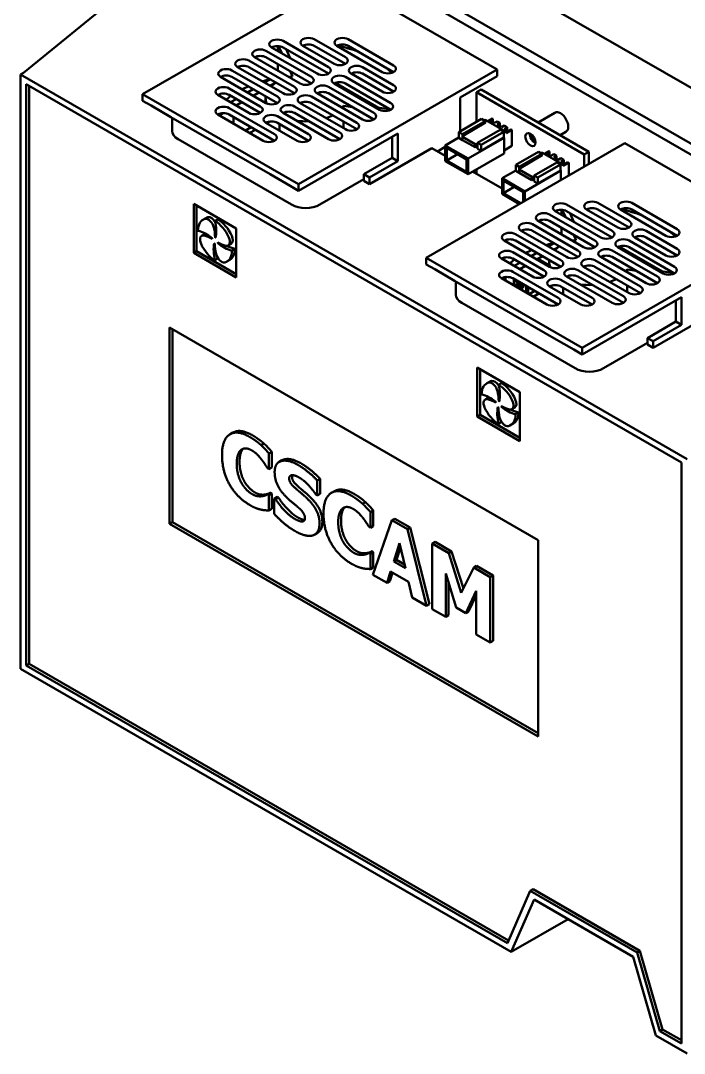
# Model space of a CAD drawing. Header units: millimetres. Extents: x 3233 to 5433, y 589 to 1940.
# Drawn here: x 4479.2 to 4644.7, y 1512.1 to 1769.7 of the extents above; entities that cross this region are included whole.
import ezdxf

# ---------------------------------------------------------------- set-up
doc = ezdxf.new("R2010")
doc.units = ezdxf.units.MM
doc.header["$LTSCALE"] = 1.8
doc.layers.add('외형선(ISO)', color=7, linetype='Continuous', lineweight=50)

msp = doc.modelspace()

# ---------------------------------------------------------------- linework, layer by layer
at = {"layer": '외형선(ISO)'}
for p, q in [((4723.841, 1708.209), (4520.614, 1825.543)), ((4507.883, 1818.917), (4711.53, 1701.341)), ((4512.983, 1813.228), (4706.429, 1701.542)), ((4520.965, 1790.135), (4479.952, 1756.659)), ((4559.148, 1779.929), (4509.651, 1751.351)), ((4598.039, 1757.475), (4559.148, 1779.929)), ((4544.653, 1764.619), (4555.966, 1758.087)), ((4552.431, 1765.028), (4560.209, 1760.537)), ((4560.916, 1765.028), (4572.23, 1758.496)), ((4540.41, 1762.17), (4551.724, 1755.638)), ((4553.138, 1756.454), (4541.824, 1762.986)), ((4543.376, 1763.322), (4543.376, 1762.09)), ((4543.507, 1763.314), (4544.331, 1761.539)), ((4544.653, 1762.986), (4555.966, 1756.454)), ((4546.453, 1760.314), (4545.417, 1762.545)), ((4557.381, 1758.904), (4549.602, 1763.395)), ((4552.431, 1763.395), (4560.209, 1758.904)), ((4569.401, 1756.863), (4558.088, 1763.395)), ((4560.916, 1763.395), (4572.23, 1756.863)), ((4536.167, 1759.72), (4547.481, 1753.188)), ((4548.895, 1754.005), (4537.582, 1760.537)), ((4540.41, 1760.537), (4551.724, 1754.005)), ((4479.952, 1756.659), (4479.245, 1756.25)), ((4531.925, 1757.271), (4543.238, 1750.739)), ((4544.653, 1751.555), (4533.339, 1758.087)), ((4536.167, 1758.087), (4547.481, 1751.555)), ((4543.376, 1758.824), (4543.376, 1757.191)), ((4546.402, 1757.078), (4547.004, 1755.78)), ((4548.542, 1728.898), (4598.039, 1757.475)), ((4564.452, 1758.087), (4572.23, 1753.597)), ((4598.039, 1757.475), (4598.039, 1755.842)), ((4479.245, 1756.25), (4645.415, 1660.312)), ((4479.245, 1608.056), (4479.245, 1756.25)), ((4540.41, 1749.106), (4529.096, 1755.638)), ((4531.925, 1755.638), (4543.238, 1749.106)), ((4540.056, 1754.209), (4541.471, 1755.026)), ((4542.885, 1754.209), (4541.471, 1753.393)), ((4568.694, 1747.473), (4557.381, 1754.005)), ((4568.567, 1747.955), (4557.779, 1754.183)), ((4560.209, 1755.638), (4571.523, 1749.106)), ((4560.209, 1754.005), (4571.523, 1747.473)), ((4569.401, 1751.964), (4561.623, 1756.454)), ((4564.452, 1756.454), (4572.23, 1751.964)), ((4598.039, 1755.842), (4588.847, 1750.535)), ((4480.659, 1753.801), (4480.659, 1608.873)), ((4644.001, 1659.495), (4480.659, 1753.801)), ((4481.367, 1753.393), (4481.367, 1609.281)), ((4531.218, 1752.78), (4538.996, 1748.289)), ((4535.814, 1751.76), (4537.228, 1752.576)), ((4538.642, 1751.76), (4537.228, 1750.943)), ((4564.452, 1745.023), (4553.138, 1751.555)), ((4555.966, 1753.188), (4567.28, 1746.656)), ((4555.966, 1751.555), (4567.28, 1745.023)), ((4592.899, 1751.845), (4594.03, 1752.499)), ((4594.03, 1752.499), (4592.899, 1751.845)), ((4619.769, 1736.332), (4592.899, 1751.845)), ((4592.899, 1751.845), (4592.899, 1744.415)), ((4592.899, 1751.845), (4592.899, 1744.415)), ((4619.769, 1736.332), (4592.899, 1751.845)), ((4594.03, 1752.499), (4620.9, 1736.985)), ((4594.03, 1752.499), (4620.9, 1736.985)), ((4509.651, 1751.351), (4548.542, 1728.898)), ((4509.651, 1751.351), (4509.651, 1749.718)), ((4511.772, 1748.494), (4509.651, 1749.718)), ((4536.167, 1746.656), (4528.389, 1751.147)), ((4531.218, 1751.147), (4538.996, 1746.656)), ((4531.571, 1749.31), (4532.985, 1750.127)), ((4534.4, 1749.31), (4532.985, 1748.494)), ((4540.31, 1750.331), (4540.31, 1749.164)), ((4560.209, 1742.574), (4548.895, 1749.106)), ((4551.724, 1750.739), (4563.037, 1744.207)), ((4551.724, 1749.106), (4563.037, 1742.574)), ((4588.847, 1742.076), (4588.847, 1750.535)), ((4516.722, 1745.636), (4511.772, 1748.494)), ((4539.703, 1739.716), (4528.389, 1746.248)), ((4529.678, 1746.584), (4528.743, 1746.044)), ((4531.218, 1747.881), (4542.531, 1741.349)), ((4531.218, 1746.248), (4542.531, 1739.716)), ((4555.966, 1740.125), (4544.653, 1746.656)), ((4547.481, 1748.289), (4558.795, 1741.758)), ((4547.481, 1746.656), (4558.795, 1740.125)), ((4559.747, 1748.422), (4561.995, 1748.075)), ((4559.747, 1748.422), (4559.747, 1747.739)), ((4571.465, 1747.506), (4567.601, 1748.104)), ((4612.454, 1746.715), (4608.25, 1744.288)), ((4541.471, 1731.347), (4516.722, 1745.636)), ((4517.025, 1742.166), (4517.025, 1745.461)), ((4532.278, 1745.636), (4532.278, 1744.003)), ((4548.188, 1739.716), (4540.41, 1744.207)), ((4540.587, 1744.105), (4541.271, 1744.5)), ((4543.238, 1745.84), (4551.017, 1741.349)), ((4543.238, 1744.207), (4551.017, 1739.716)), ((4543.789, 1743.889), (4543.789, 1742.256)), ((4559.747, 1744.473), (4559.747, 1742.84)), ((4588.514, 1741.884), (4594.171, 1745.15)), ((4589.398, 1741.374), (4595.055, 1744.64)), ((4595.161, 1744.252), (4589.787, 1741.149)), ((4594.171, 1745.15), (4595.055, 1744.64)), ((4595.055, 1744.64), (4595.055, 1744.191)), ((4595.055, 1744.313), (4595.161, 1744.252)), ((4595.187, 1744.868), (4600.137, 1742.01)), ((4596.788, 1745.273), (4595.637, 1744.608)), ((4596.964, 1745.17), (4596.257, 1744.762)), ((4597.318, 1744.15), (4596.257, 1744.762)), ((4596.788, 1745.273), (4596.964, 1745.17)), ((4596.964, 1744.354), (4596.964, 1745.17)), ((4598.025, 1744.558), (4597.318, 1744.15)), ((4598.025, 1744.558), (4598.732, 1744.15)), ((4598.732, 1744.15), (4598.025, 1743.742)), ((4599.086, 1743.129), (4598.025, 1743.742)), ((4598.732, 1743.333), (4598.732, 1744.15)), ((4536.698, 1743.084), (4535.283, 1742.268)), ((4536.344, 1741.655), (4537.758, 1742.472)), ((4548.542, 1727.265), (4573.29, 1741.553)), ((4573.29, 1734.613), (4573.29, 1741.553)), ((4588.514, 1741.884), (4589.398, 1741.374)), ((4588.514, 1740.414), (4588.514, 1741.884)), ((4589.398, 1739.904), (4589.398, 1741.374)), ((4589.787, 1741.149), (4589.427, 1740.704)), ((4593.146, 1739.21), (4598.803, 1742.476)), ((4594.03, 1738.7), (4599.687, 1741.966)), ((4598.803, 1742.476), (4599.687, 1741.966)), ((4599.793, 1743.537), (4599.086, 1743.129)), ((4599.687, 1741.966), (4599.687, 1740.496)), ((4599.793, 1743.537), (4600.5, 1743.129)), ((4600.5, 1743.129), (4599.793, 1742.721)), ((4600.854, 1742.109), (4599.793, 1742.721)), ((4601.737, 1742.415), (4600.323, 1741.598)), ((4600.5, 1742.313), (4600.5, 1743.129)), ((4601.561, 1742.517), (4600.854, 1742.109)), ((4601.561, 1742.517), (4601.737, 1742.415)), ((4601.737, 1738.414), (4601.737, 1742.415)), ((4615.204, 1741.952), (4613.75, 1741.113)), ((4546.774, 1723.795), (4518.49, 1740.125)), ((4571.876, 1735.43), (4571.876, 1740.737)), ((4629.859, 1739.104), (4580.362, 1710.527)), ((4585.12, 1738.536), (4588.514, 1740.496)), ((4590.777, 1735.27), (4585.12, 1738.536)), ((4585.12, 1734.617), (4585.12, 1738.536)), ((4588.514, 1740.414), (4589.398, 1739.904)), ((4589.427, 1739.921), (4589.398, 1739.904)), ((4589.427, 1739.887), (4589.427, 1740.704)), ((4589.427, 1740.704), (4592.551, 1738.9)), ((4589.427, 1739.887), (4592.551, 1738.084)), ((4590.777, 1735.27), (4599.757, 1740.455)), ((4592.551, 1738.9), (4593.146, 1739.06)), ((4592.551, 1738.9), (4592.551, 1738.084)), ((4593.146, 1739.21), (4593.146, 1737.74)), ((4593.146, 1739.21), (4594.03, 1738.7)), ((4594.03, 1737.23), (4599.687, 1740.496)), ((4594.03, 1738.7), (4594.03, 1737.23)), ((4599.687, 1740.496), (4599.757, 1740.455)), ((4599.757, 1740.455), (4599.757, 1736.536)), ((4668.75, 1716.65), (4629.859, 1739.104)), ((4566.219, 1728.898), (4581.776, 1737.879)), ((4585.12, 1735.948), (4581.776, 1737.879)), ((4583.19, 1737.063), (4585.12, 1738.177)), ((4585.474, 1734.821), (4585.474, 1737.924)), ((4590.424, 1735.066), (4585.474, 1737.924)), ((4588.161, 1736.373), (4585.474, 1734.821)), ((4590.777, 1731.351), (4599.757, 1736.536)), ((4592.551, 1738.084), (4593.146, 1738.244)), ((4593.146, 1737.74), (4594.03, 1737.23)), ((4599.757, 1737.271), (4601.737, 1738.414)), ((4602.657, 1733.719), (4608.313, 1736.985)), ((4603.541, 1733.209), (4609.197, 1736.475)), ((4609.303, 1736.087), (4603.929, 1732.984)), ((4608.313, 1736.985), (4609.197, 1736.475)), ((4609.197, 1736.475), (4609.197, 1736.026)), ((4609.197, 1736.148), (4609.303, 1736.087)), ((4609.329, 1736.703), (4614.279, 1733.845)), ((4610.93, 1737.108), (4609.779, 1736.443)), ((4611.107, 1737.006), (4610.399, 1736.597)), ((4611.46, 1735.985), (4610.399, 1736.597)), ((4610.93, 1737.108), (4611.107, 1737.006)), ((4611.107, 1736.189), (4611.107, 1737.006)), ((4612.167, 1736.393), (4611.46, 1735.985)), ((4612.167, 1736.393), (4612.874, 1735.985)), ((4612.874, 1735.985), (4612.167, 1735.577)), ((4612.874, 1735.168), (4612.874, 1735.985)), ((4619.769, 1736.332), (4620.9, 1736.985)), ((4620.9, 1736.985), (4619.769, 1736.332)), ((4619.769, 1733.278), (4619.769, 1736.332)), ((4619.769, 1733.278), (4619.769, 1736.332)), ((4620.9, 1736.985), (4620.9, 1733.931)), ((4620.9, 1736.985), (4620.9, 1733.931)), ((4564.805, 1731.347), (4571.876, 1735.43)), ((4573.29, 1734.613), (4566.219, 1730.531)), ((4573.29, 1734.613), (4571.876, 1735.43)), ((4590.777, 1731.351), (4585.12, 1734.617)), ((4590.424, 1731.964), (4585.474, 1734.821)), ((4590.424, 1731.964), (4590.424, 1735.066)), ((4590.777, 1735.27), (4590.777, 1731.351)), ((4602.657, 1733.719), (4603.541, 1733.209)), ((4602.657, 1732.249), (4602.657, 1733.719)), ((4607.288, 1731.045), (4612.945, 1734.311)), ((4608.172, 1730.535), (4613.829, 1733.801)), ((4613.228, 1734.964), (4612.167, 1735.577)), ((4612.945, 1734.311), (4613.829, 1733.801)), ((4613.935, 1735.373), (4613.228, 1734.964)), ((4613.829, 1733.801), (4613.829, 1732.331)), ((4613.935, 1735.373), (4614.642, 1734.964)), ((4614.642, 1734.964), (4613.935, 1734.556)), ((4614.996, 1733.944), (4613.935, 1734.556)), ((4615.88, 1734.25), (4614.465, 1733.433)), ((4614.642, 1734.148), (4614.642, 1734.964)), ((4615.703, 1734.352), (4614.996, 1733.944)), ((4615.703, 1734.352), (4615.88, 1734.25)), ((4615.88, 1731.033), (4615.88, 1734.25)), ((4546.42, 1728.489), (4541.471, 1731.347)), ((4564.805, 1729.714), (4564.805, 1731.347)), ((4564.805, 1731.347), (4566.219, 1730.531)), ((4599.263, 1727.783), (4591.93, 1732.017)), ((4592.899, 1732.576), (4592.899, 1731.457)), ((4592.899, 1732.576), (4592.899, 1731.457)), ((4599.263, 1730.371), (4602.657, 1732.331)), ((4602.657, 1732.249), (4603.541, 1731.739)), ((4603.541, 1731.739), (4603.541, 1733.209)), ((4603.57, 1731.756), (4603.541, 1731.739)), ((4603.929, 1732.984), (4603.57, 1732.539)), ((4603.57, 1731.722), (4603.57, 1732.539)), ((4603.57, 1732.539), (4606.693, 1730.735)), ((4603.57, 1731.722), (4606.693, 1729.919)), ((4604.919, 1727.105), (4613.9, 1732.29)), ((4606.693, 1730.735), (4607.288, 1730.895)), ((4607.288, 1731.045), (4607.288, 1729.575)), ((4607.288, 1731.045), (4608.172, 1730.535)), ((4608.172, 1729.065), (4613.829, 1732.331)), ((4613.829, 1732.331), (4613.9, 1732.29)), ((4613.9, 1732.29), (4613.9, 1729.89)), ((4548.542, 1727.265), (4546.42, 1728.489)), ((4548.542, 1727.265), (4548.542, 1728.898)), ((4564.805, 1730.122), (4553.845, 1723.795)), ((4564.805, 1729.714), (4566.219, 1728.898)), ((4566.219, 1730.531), (4566.219, 1728.898)), ((4604.919, 1727.105), (4599.263, 1730.371)), ((4599.263, 1726.452), (4599.263, 1730.371)), ((4599.616, 1726.656), (4599.616, 1729.759)), ((4604.566, 1726.901), (4599.616, 1729.759)), ((4602.303, 1728.208), (4599.616, 1726.656)), ((4606.693, 1730.735), (4606.693, 1729.919)), ((4606.693, 1729.919), (4607.288, 1730.079)), ((4607.288, 1729.575), (4608.172, 1729.065)), ((4608.172, 1730.535), (4608.172, 1729.065)), ((4603.604, 1723.946), (4599.263, 1726.452)), ((4603.958, 1724.15), (4599.616, 1726.656)), ((4604.566, 1724.501), (4604.566, 1726.901)), ((4604.919, 1727.105), (4604.919, 1724.705)), ((4522.379, 1711.751), (4522.379, 1723.999)), ((4522.379, 1723.999), (4532.985, 1717.875)), ((4523.086, 1723.59), (4523.086, 1712.16)), ((4615.363, 1723.795), (4626.677, 1717.263)), ((4623.142, 1724.203), (4630.92, 1719.712)), ((4631.627, 1724.203), (4642.94, 1717.671)), ((4611.121, 1721.345), (4622.434, 1714.813)), ((4623.849, 1715.63), (4612.535, 1722.162)), ((4614.087, 1722.497), (4614.087, 1721.265)), ((4614.218, 1722.489), (4615.042, 1720.714)), ((4615.363, 1722.162), (4626.677, 1715.63)), ((4617.163, 1719.489), (4616.128, 1721.72)), ((4628.091, 1718.079), (4620.313, 1722.57)), ((4623.142, 1722.57), (4630.92, 1718.079)), ((4640.112, 1716.038), (4628.798, 1722.57)), ((4631.627, 1722.57), (4642.94, 1716.038)), ((4525.389, 1720.418), (4524.682, 1720.009)), ((4528.389, 1720.12), (4527.682, 1719.712)), ((4606.878, 1718.896), (4618.192, 1712.364)), ((4619.606, 1713.18), (4608.292, 1719.712)), ((4611.121, 1719.712), (4622.434, 1713.18)), ((4614.087, 1717.999), (4614.087, 1716.366)), ((4524.368, 1716.004), (4525.075, 1716.413)), ((4527.714, 1715.61), (4527.9, 1715.718)), ((4532.985, 1717.875), (4532.985, 1705.628)), ((4602.635, 1716.446), (4613.949, 1709.914)), ((4615.363, 1710.731), (4604.05, 1717.263)), ((4606.878, 1717.263), (4618.192, 1710.731)), ((4617.113, 1716.253), (4617.715, 1714.955)), ((4619.252, 1688.073), (4668.75, 1716.65)), ((4640.112, 1711.139), (4632.334, 1715.63)), ((4635.162, 1717.263), (4642.94, 1712.772)), ((4635.162, 1715.63), (4642.94, 1711.139)), ((4528.514, 1714.298), (4528.366, 1714.212)), ((4530.997, 1713.622), (4531.704, 1714.03)), ((4532.632, 1712.772), (4531.925, 1712.364)), ((4611.121, 1708.281), (4599.807, 1714.813)), ((4602.635, 1714.813), (4613.949, 1708.281)), ((4610.767, 1713.384), (4612.181, 1714.201)), ((4613.596, 1713.384), (4612.181, 1712.568)), ((4639.405, 1706.648), (4628.091, 1713.18)), ((4639.278, 1707.13), (4628.49, 1713.358)), ((4630.92, 1714.813), (4642.233, 1708.281)), ((4630.92, 1713.18), (4642.233, 1706.648)), ((4523.086, 1712.16), (4522.379, 1711.751)), ((4532.985, 1705.628), (4522.379, 1711.751)), ((4532.985, 1706.444), (4523.086, 1712.16)), ((4528.389, 1710.322), (4527.682, 1709.914)), ((4580.362, 1710.527), (4580.362, 1708.894)), ((4580.362, 1710.527), (4619.252, 1688.073)), ((4606.878, 1705.832), (4599.1, 1710.322)), ((4601.928, 1711.955), (4609.706, 1707.465)), ((4601.928, 1710.322), (4609.706, 1705.832)), ((4606.524, 1710.935), (4607.939, 1711.751)), ((4609.353, 1710.935), (4607.939, 1710.118)), ((4608.271, 1710.31), (4611.02, 1708.723)), ((4608.271, 1710.31), (4611.02, 1708.723)), ((4635.162, 1704.199), (4623.849, 1710.731)), ((4626.677, 1712.364), (4637.991, 1705.832)), ((4626.677, 1710.731), (4637.991, 1704.199)), ((4531.389, 1710.025), (4530.682, 1709.617)), ((4582.483, 1707.669), (4580.362, 1708.894)), ((4587.433, 1704.811), (4582.483, 1707.669)), ((4602.282, 1708.485), (4603.696, 1709.302)), ((4605.11, 1708.485), (4603.696, 1707.669)), ((4611.02, 1709.506), (4611.02, 1708.339)), ((4630.92, 1701.749), (4619.606, 1708.281)), ((4622.434, 1709.914), (4633.748, 1703.382)), ((4622.434, 1708.281), (4633.748, 1701.749)), ((4610.414, 1698.891), (4599.1, 1705.423)), ((4600.389, 1705.759), (4599.453, 1705.219)), ((4599.572, 1705.151), (4599.572, 1705.288)), ((4599.643, 1705.329), (4599.643, 1705.11)), ((4600.089, 1705.586), (4600.089, 1704.852)), ((4601.928, 1707.056), (4613.242, 1700.524)), ((4601.928, 1705.423), (4613.242, 1698.891)), ((4602.232, 1703.615), (4602.232, 1705.248)), ((4602.303, 1705.207), (4602.303, 1703.574)), ((4626.677, 1699.3), (4615.363, 1705.832)), ((4618.192, 1707.465), (4629.505, 1700.933)), ((4618.192, 1705.832), (4629.505, 1699.3)), ((4630.458, 1707.598), (4632.706, 1707.25)), ((4630.458, 1707.598), (4630.458, 1706.915)), ((4668.75, 1706.444), (4636.93, 1688.073)), ((4642.176, 1706.681), (4638.312, 1707.279)), ((4612.181, 1690.522), (4587.433, 1704.811)), ((4587.736, 1701.341), (4587.736, 1704.636)), ((4602.749, 1704.949), (4602.749, 1704.533)), ((4602.749, 1704.533), (4604.536, 1703.501)), ((4602.749, 1704.002), (4602.82, 1704.043)), ((4602.749, 1704.002), (4602.749, 1703.316)), ((4604.536, 1702.97), (4602.749, 1704.002)), ((4602.82, 1704.043), (4604.536, 1703.052)), ((4604.536, 1703.501), (4604.536, 1702.97)), ((4605.233, 1701.883), (4605.233, 1703.516)), ((4605.303, 1703.475), (4605.303, 1701.842)), ((4605.75, 1703.217), (4605.75, 1701.584)), ((4618.899, 1698.891), (4611.121, 1703.382)), ((4611.297, 1703.28), (4611.982, 1703.675)), ((4613.949, 1705.015), (4621.727, 1700.524)), ((4613.949, 1703.382), (4621.727, 1698.891)), ((4614.499, 1703.064), (4614.499, 1701.431)), ((4630.458, 1703.649), (4630.458, 1702.016)), ((4607.408, 1702.259), (4605.994, 1701.443)), ((4607.055, 1700.831), (4608.469, 1701.647)), ((4619.252, 1686.44), (4644.001, 1700.729)), ((4642.587, 1694.605), (4642.587, 1699.912)), ((4644.001, 1700.729), (4644.001, 1693.788)), ((4617.485, 1682.97), (4589.2, 1699.3)), ((4516.368, 1644.186), (4516.368, 1693.176)), ((4516.368, 1693.176), (4608.292, 1640.104)), ((4517.075, 1692.768), (4517.075, 1644.594)), ((4635.516, 1690.522), (4642.587, 1694.605)), ((4644.001, 1693.788), (4636.93, 1689.706)), ((4644.001, 1693.788), (4642.587, 1694.605)), ((4617.131, 1687.665), (4612.181, 1690.522)), ((4635.516, 1688.889), (4635.516, 1690.522)), ((4635.516, 1690.522), (4636.93, 1689.706)), ((4636.93, 1689.706), (4636.93, 1688.073)), ((4619.252, 1686.44), (4617.131, 1687.665)), ((4619.252, 1686.44), (4619.252, 1688.073)), ((4635.516, 1689.298), (4624.556, 1682.97)), ((4635.516, 1688.889), (4636.93, 1688.073)), ((4593.089, 1670.926), (4593.089, 1683.174)), ((4593.089, 1683.174), (4603.696, 1677.05)), ((4593.797, 1682.766), (4593.797, 1671.335)), ((4596.1, 1679.593), (4595.393, 1679.184)), ((4599.1, 1679.296), (4598.393, 1678.887)), ((4603.696, 1677.05), (4603.696, 1664.803)), ((4595.078, 1675.179), (4595.785, 1675.588)), ((4598.425, 1674.785), (4598.611, 1674.893)), ((4599.225, 1673.473), (4599.077, 1673.388)), ((4601.707, 1672.797), (4602.414, 1673.205)), ((4603.343, 1671.947), (4602.635, 1671.539)), ((4593.797, 1671.335), (4593.089, 1670.926)), ((4603.696, 1664.803), (4593.089, 1670.926)), ((4603.696, 1665.619), (4593.797, 1671.335)), ((4599.1, 1669.498), (4598.393, 1669.089)), ((4602.1, 1669.2), (4601.393, 1668.792)), ((4532.17, 1666.941), (4531.463, 1666.532)), ((4539.893, 1664.208), (4539.186, 1663.8)), ((4541.864, 1662.117), (4541.157, 1661.709)), ((4541.157, 1661.709), (4541.157, 1657.819)), ((4541.864, 1662.117), (4541.864, 1658.227)), ((4544.392, 1660.019), (4543.685, 1659.611)), ((4644.001, 1514.567), (4644.001, 1659.495)), ((4541.157, 1657.819), (4540.802, 1658.024)), ((4541.864, 1658.227), (4541.157, 1657.819)), ((4553.898, 1655.408), (4553.191, 1655)), ((4553.191, 1655), (4553.191, 1651.268)), ((4553.898, 1655.408), (4553.898, 1651.676)), ((4540.077, 1651.478), (4539.37, 1651.07)), ((4541.544, 1651.941), (4540.836, 1651.533)), ((4540.836, 1651.533), (4541.157, 1651.347)), ((4541.864, 1651.756), (4541.157, 1651.347)), ((4541.157, 1651.347), (4541.157, 1647.51)), ((4541.544, 1651.941), (4541.864, 1651.756)), ((4541.864, 1651.756), (4541.864, 1647.918)), ((4553.191, 1651.268), (4552.881, 1651.447)), ((4553.898, 1651.676), (4553.191, 1651.268)), ((4557.475, 1652.331), (4556.768, 1651.923)), ((4543.194, 1650.922), (4542.487, 1650.514)), ((4542.487, 1646.623), (4542.487, 1650.514)), ((4542.487, 1650.514), (4542.808, 1650.329)), ((4543.515, 1650.737), (4542.808, 1650.329)), ((4543.194, 1650.922), (4543.515, 1650.737)), ((4565.198, 1649.599), (4564.491, 1649.19)), ((4541.864, 1647.918), (4541.157, 1647.51)), ((4567.169, 1647.508), (4566.462, 1647.1)), ((4566.462, 1647.1), (4566.462, 1643.209)), ((4567.169, 1647.508), (4567.169, 1643.617)), ((4516.368, 1644.186), (4517.075, 1644.594)), ((4608.292, 1591.114), (4516.368, 1644.186)), ((4517.075, 1644.594), (4608.292, 1591.93)), ((4549.944, 1645.172), (4549.237, 1644.764)), ((4566.462, 1643.209), (4566.107, 1643.414)), ((4567.169, 1643.617), (4566.462, 1643.209)), ((4567.035, 1631.484), (4571.814, 1645.055)), ((4572.521, 1645.463), (4571.814, 1645.055)), ((4571.814, 1645.055), (4575.688, 1642.819)), ((4572.521, 1645.463), (4576.395, 1643.227)), ((4576.395, 1643.227), (4575.688, 1642.819)), ((4576.395, 1643.227), (4581.174, 1624.138)), ((4553.263, 1641.909), (4552.556, 1641.501)), ((4575.688, 1642.819), (4580.467, 1623.73)), ((4572.249, 1634.773), (4573.705, 1639.332)), ((4573.947, 1638.285), (4572.957, 1635.181)), ((4573.705, 1639.332), (4575.149, 1633.099)), ((4582.583, 1639.654), (4581.876, 1639.246)), ((4581.876, 1622.916), (4581.876, 1639.246)), ((4581.876, 1639.246), (4585.968, 1636.883)), ((4582.583, 1639.654), (4586.675, 1637.292)), ((4608.292, 1640.104), (4608.292, 1591.114)), ((4565.381, 1636.868), (4564.674, 1636.46)), ((4566.848, 1637.331), (4566.141, 1636.923)), ((4566.141, 1636.923), (4566.462, 1636.738)), ((4567.169, 1637.146), (4566.462, 1636.738)), ((4566.462, 1636.738), (4566.462, 1632.9)), ((4566.848, 1637.331), (4567.169, 1637.146)), ((4567.169, 1637.146), (4567.169, 1633.308)), ((4586.675, 1637.292), (4585.968, 1636.883)), ((4585.968, 1636.883), (4589.108, 1627.011)), ((4586.675, 1637.292), (4589.618, 1628.037)), ((4567.169, 1633.308), (4566.462, 1632.9)), ((4572.957, 1635.181), (4572.249, 1634.773)), ((4575.149, 1633.099), (4572.249, 1634.773)), ((4572.957, 1635.181), (4574.931, 1634.041)), ((4589.108, 1627.011), (4592.225, 1633.271)), ((4592.932, 1633.679), (4592.225, 1633.271)), ((4592.225, 1633.271), (4596.316, 1630.909)), ((4592.932, 1633.679), (4597.023, 1631.317)), ((4570.588, 1629.433), (4567.035, 1631.484)), ((4571.482, 1632.252), (4570.588, 1629.433)), ((4571.97, 1631.97), (4571.295, 1629.841)), ((4575.928, 1629.685), (4571.482, 1632.252)), ((4587.79, 1623.339), (4585.223, 1631.808)), ((4585.223, 1631.808), (4585.223, 1620.984)), ((4597.023, 1631.317), (4596.316, 1630.909)), ((4596.316, 1630.909), (4596.316, 1614.579)), ((4597.023, 1631.317), (4597.023, 1614.987)), ((4571.295, 1629.841), (4570.588, 1629.433)), ((4576.811, 1625.84), (4575.928, 1629.685)), ((4585.93, 1629.476), (4585.93, 1621.392)), ((4580.467, 1623.73), (4576.811, 1625.84)), ((4592.786, 1627.441), (4590.219, 1621.936)), ((4592.786, 1626.333), (4590.926, 1622.345)), ((4592.786, 1616.617), (4592.786, 1627.441)), ((4581.174, 1624.138), (4580.467, 1623.73)), ((4585.223, 1620.984), (4581.876, 1622.916)), ((4590.219, 1621.936), (4587.79, 1623.339)), ((4585.93, 1621.392), (4585.223, 1620.984)), ((4590.926, 1622.345), (4590.219, 1621.936)), ((4596.316, 1614.579), (4592.786, 1616.617)), ((4597.023, 1614.987), (4596.316, 1614.579)), ((4601.575, 1537.429), (4479.245, 1608.056)), ((4481.367, 1609.281), (4480.659, 1608.873)), ((4480.659, 1608.873), (4600.617, 1539.615)), ((4481.367, 1609.281), (4600.9, 1540.268)), ((4606.981, 1553.087), (4606.274, 1552.679)), ((4606.981, 1553.087), (4633.645, 1537.693)), ((4600.617, 1539.615), (4606.274, 1552.679)), ((4607.232, 1550.493), (4601.575, 1537.429)), ((4606.274, 1552.679), (4632.938, 1537.285)), ((4631.98, 1536.204), (4607.232, 1550.493)), ((4615.717, 1545.594), (4601.575, 1537.429)), ((4633.645, 1537.693), (4632.938, 1537.285)), ((4633.645, 1537.693), (4639.302, 1518.097)), ((4637.637, 1516.609), (4631.98, 1536.204)), ((4632.938, 1537.285), (4638.595, 1517.689)), ((4639.302, 1518.097), (4638.595, 1517.689)), ((4638.595, 1517.689), (4644.001, 1514.567)), ((4639.302, 1518.097), (4644.001, 1515.384)), ((4645.415, 1512.118), (4637.637, 1516.609))]:
    msp.add_line(p, q, dxfattribs=at)
for centre, major_axis, start_param, end_param in [((4543.238, 1763.803), (-2, 0), 3.9269908, 7.0685835), ((4551.017, 1764.211), (-2, 0), 3.9269908, 7.0685835), ((4559.502, 1764.211), (-2, 0), 3.9269908, 7.0685835), ((4538.996, 1761.353), (-2, 0), 3.9269908, 7.0685835), ((4543.238, 1762.17), (2, 0), 0.7853982, 2.3561945), ((4551.017, 1762.578), (2, 0), 0.7853982, 2.3561945), ((4559.502, 1762.578), (2, 0), 0.7853982, 2.3561945), ((4550.31, 1750.331), (24, 0), 0.9898784, 1.2381367), ((4534.753, 1758.904), (-2, 0), 3.9269908, 7.0685835), ((4538.996, 1759.72), (2, 0), 0.7853982, 2.3561945), ((4558.795, 1759.72), (2, 0), 3.9269908, 7.0685835), ((4530.511, 1756.454), (-2, 0), 3.9269908, 7.0685835), ((4534.753, 1757.271), (2, 0), 0.7853982, 2.3561945), ((4554.552, 1757.271), (2, 0), 3.9269908, 7.0685835), ((4563.037, 1757.271), (-2, 0), 3.9269908, 7.0685835), ((4563.037, 1755.638), (2, 0), 0.7853982, 2.3561945), ((4570.816, 1757.679), (2, 0), 3.9269908, 7.0685835), ((4550.31, 1750.331), (24, 0), 0.4725597, 0.580918), ((4530.511, 1754.821), (2, 0), 0.7853982, 2.3561945), ((4550.31, 1742.166), (-24, 0), 5.090812, 5.1799634), ((4550.31, 1750.331), (-10, 0), 5.547808, 5.7504674), ((4550.31, 1750.331), (-10, 0), 5.0492589, 5.140216), ((4550.31, 1754.821), (2, 0), 3.9269908, 7.0685835), ((4558.795, 1754.821), (-2, 0), 3.9269908, 7.0685835), ((4558.795, 1753.188), (2, 0), 0.7853982, 2.3561945), ((4550.31, 1750.331), (-10, 0), 3.6094304, 3.8710085), ((4529.803, 1751.964), (-2, 0), 3.9269908, 7.0685835), ((4529.803, 1750.331), (2, 0), 0.7853982, 2.3561945), ((4550.31, 1742.166), (-24, 0), 5.3514319, 5.4352464), ((4546.067, 1752.372), (2, 0), 3.9269908, 7.0685835), ((4554.552, 1752.372), (-2, 0), 3.9269908, 7.0685835), ((4554.552, 1750.739), (2, 0), 0.7853982, 2.3561945), ((4570.816, 1752.78), (2, 0), 3.9269908, 7.0685835), ((4550.31, 1742.166), (-24, 0), 5.6021431, 5.6864035), ((4550.31, 1750.331), (-10, 0), 6.2053716, 6.511602), ((4541.824, 1749.922), (2, 0), 3.9269908, 7.0685835), ((4550.31, 1749.922), (-2, 0), 3.9269908, 7.0685835), ((4550.31, 1748.289), (2, 0), 0.7853982, 2.3561945), ((4570.108, 1748.289), (2, 0), 3.9269908, 7.0685835), ((4529.803, 1747.065), (-2, 0), 3.9269908, 7.0685835), ((4529.803, 1745.432), (-2, 0), 3.9269908, 5.4977871), ((4537.582, 1747.473), (2, 0), 3.9269908, 7.0685835), ((4541.824, 1745.023), (-2, 0), 3.9269908, 7.0685835), ((4546.067, 1747.473), (-2, 0), 3.9269908, 7.0685835), ((4546.067, 1745.84), (2, 0), 0.7853982, 2.3561945), ((4550.31, 1750.331), (10, 0), 5.8553582, 5.9463154), ((4565.866, 1745.84), (2, 0), 3.9269908, 7.0685835), ((4613.829, 1744.334), (-1.375, 2.382), 3.1415927, 6.2831853), ((4541.824, 1743.391), (2, 0), 0.7853982, 2.3561945), ((4550.31, 1750.331), (10, 0), 4.4818018, 4.7902027), ((4550.31, 1750.331), (10, 0), 5.2451069, 5.4477663), ((4561.623, 1743.391), (2, 0), 3.9269908, 7.0685835), ((4594.737, 1744.089), (0.45, 0.779), 0, 0.7853982), ((4522.025, 1742.166), (-5, 0), 0, 0.7853982), ((4541.117, 1740.533), (2, 0), 3.9269908, 7.0685835), ((4549.602, 1740.533), (2, 0), 3.9269908, 7.0685835), ((4557.381, 1740.941), (2, 0), 3.9269908, 7.0685835), ((4599.687, 1741.231), (0.45, 0.779), 5.4977871, 7.0685835), ((4607.465, 1740.659), (0.9, -1.559), 3.8212665, 5.6035115), ((4607.465, 1740.659), (0.9, -1.559), 3.8212665, 5.6035115), ((4607.465, 1740.659), (-0.615, 1.065), 0.6555119, 2.4860808), ((4608.879, 1735.924), (0.45, 0.779), 0, 0.7853982), ((4613.829, 1733.066), (0.45, 0.779), 5.4977871, 7.0685835), ((4550.31, 1725.836), (5, 0), 3.9269908, 5.4977871), ((4613.949, 1722.978), (-2, 0), 3.9269908, 7.0685835), ((4621.727, 1723.386), (-2, 0), 3.9269908, 7.0685835), ((4630.213, 1723.386), (-2, 0), 3.9269908, 7.0685835), ((4528.389, 1715.221), (-3, 5.196), 6.1101184, 6.2831853), ((4526.763, 1718.833), (-1, 1.732), 4.7339824, 6.1101184), ((4609.706, 1720.529), (-2, 0), 3.9269908, 7.0685835), ((4613.949, 1721.345), (2, 0), 0.7853982, 2.3561945), ((4621.727, 1721.753), (2, 0), 0.7853982, 2.3561945), ((4630.213, 1721.753), (2, 0), 0.7853982, 2.3561945), ((4621.02, 1709.506), (24, 0), 0.9898784, 1.2381367), ((4527.682, 1714.813), (-3, 5.196), 6.1101184, 7.0685835), ((4526.056, 1718.424), (-1, 1.732), 4.2214984, 6.1101184), ((4520.643, 1719.654), (-5, 8.66), 3.9317794, 4.2214984), ((4527.682, 1714.813), (-3, 5.196), 4.5393221, 5.4977871), ((4520.937, 1721.157), (5, -8.66), 0.5807472, 1.0900908), ((4528.389, 1715.221), (3, -5.196), 1.3977295, 2.3561945), ((4605.464, 1718.079), (-2, 0), 3.9269908, 7.0685835), ((4609.706, 1718.896), (2, 0), 0.7853982, 2.3561945), ((4629.505, 1718.896), (2, 0), 3.9269908, 7.0685835), ((4525.561, 1708.249), (5, -8.66), 2.1515435, 2.6608871), ((4525.368, 1714.272), (-1, 1.732), 5.7922947, 7.6809148), ((4527.01, 1707.073), (-5, 8.66), 5.5025757, 5.7922947), ((4526.075, 1714.68), (-1, 1.732), 5.9957622, 6.2831853), ((4527.682, 1714.813), (0.5, -0.866), 3.672319, 3.8817585), ((4527.682, 1714.813), (-0.5, 0.866), 5.2431153, 5.4525549), ((4529.997, 1715.354), (1, -1.732), 5.7922947, 7.6809148), ((4530.704, 1715.762), (1, -1.732), 0, 1.3977295), ((4601.221, 1715.63), (-2, 0), 3.9269908, 7.0685835), ((4605.464, 1716.446), (2, 0), 0.7853982, 2.3561945), ((4625.263, 1716.446), (2, 0), 3.9269908, 7.0685835), ((4633.748, 1716.446), (-2, 0), 3.9269908, 7.0685835), ((4633.748, 1714.813), (2, 0), 0.7853982, 2.3561945), ((4641.526, 1716.854), (2, 0), 3.9269908, 7.0685835), ((4621.02, 1709.506), (24, 0), 0.4725597, 0.580918), ((4527.682, 1714.813), (3, -5.196), 4.5393221, 5.4977871), ((4534.427, 1708.469), (-5, 8.66), 0.5807472, 1.0900908), ((4527.682, 1714.813), (0.5, -0.866), 5.2431153, 5.4525549), ((4534.721, 1709.973), (5, -8.66), 3.9317794, 4.2214984), ((4527.682, 1714.813), (-0.5, 0.866), 3.672319, 3.8817585), ((4529.803, 1721.377), (-5, 8.66), 2.1515435, 2.6608871), ((4528.355, 1722.553), (5, -8.66), 5.5025757, 5.7922947), ((4530.511, 1721.786), (-5, 8.66), 2.3790501, 2.6608871), ((4528.389, 1715.221), (3, -5.196), 0, 0.7853982), ((4601.221, 1713.997), (2, 0), 0.7853982, 2.3561945), ((4621.02, 1701.341), (-24, 0), 5.090812, 5.1799634), ((4621.02, 1709.506), (-10, 0), 5.547808, 5.7504674), ((4621.02, 1709.506), (-10, 0), 5.0492589, 5.140216), ((4621.02, 1713.997), (2, 0), 3.9269908, 7.0685835), ((4625.263, 1711.547), (-2, 0), 3.9269908, 7.0685835), ((4629.505, 1713.997), (-2, 0), 3.9269908, 7.0685835), ((4629.505, 1712.364), (2, 0), 0.7853982, 2.3561945), ((4621.02, 1709.506), (-10, 0), 3.6094304, 3.8710085), ((4641.526, 1711.955), (2, 0), 3.9269908, 7.0685835), ((4529.308, 1711.202), (1, -1.732), 4.2214984, 6.1101184), ((4535.135, 1708.877), (-5, 8.66), 1.0606258, 1.0900908), ((4527.682, 1714.813), (3, -5.196), 6.1101184, 7.0685835), ((4600.514, 1711.139), (-2, 0), 3.9269908, 7.0685835), ((4600.514, 1709.506), (2, 0), 0.7853982, 2.3561945), ((4621.02, 1701.341), (-24, 0), 5.3514319, 5.4352464), ((4616.778, 1711.547), (2, 0), 3.9269908, 7.0685835), ((4621.02, 1709.098), (-2, 0), 3.9269908, 7.0685835), ((4625.263, 1709.914), (2, 0), 0.7853982, 2.3561945), ((4621.02, 1701.341), (-24, 0), 5.6021431, 5.6864035), ((4621.02, 1709.506), (-10, 0), 6.2053716, 6.511602), ((4612.535, 1709.098), (2, 0), 3.9269908, 7.0685835), ((4616.778, 1706.648), (-2, 0), 3.9269908, 7.0685835), ((4621.02, 1707.465), (2, 0), 0.7853982, 2.3561945), ((4640.819, 1707.465), (2, 0), 3.9269908, 7.0685835), ((4600.514, 1706.24), (-2, 0), 3.9269908, 7.0685835), ((4600.514, 1704.607), (-2, 0), 3.9269908, 5.4977871), ((4608.292, 1706.648), (2, 0), 3.9269908, 7.0685835), ((4612.535, 1704.199), (-2, 0), 3.9269908, 7.0685835), ((4616.778, 1705.015), (2, 0), 0.7853982, 2.3561945), ((4621.02, 1709.506), (10, 0), 5.2451069, 5.4477663), ((4621.02, 1709.506), (10, 0), 5.8553582, 5.9463154), ((4636.577, 1705.015), (2, 0), 3.9269908, 7.0685835), ((4612.535, 1702.566), (2, 0), 0.7853982, 2.3561945), ((4621.02, 1709.506), (10, 0), 4.4818018, 4.7902027), ((4632.334, 1702.566), (2, 0), 3.9269908, 7.0685835), ((4592.736, 1701.341), (-5, 0), 0, 0.7853982), ((4611.828, 1699.708), (2, 0), 3.9269908, 7.0685835), ((4620.313, 1699.708), (2, 0), 3.9269908, 7.0685835), ((4628.091, 1700.116), (2, 0), 3.9269908, 7.0685835), ((4621.02, 1685.011), (5, 0), 3.9269908, 5.4977871), ((4598.393, 1673.988), (-3, 5.196), 6.1101184, 7.0685835), ((4596.767, 1677.599), (-1, 1.732), 4.2214984, 6.1101184), ((4599.1, 1674.397), (-3, 5.196), 6.1101184, 6.2831853), ((4597.474, 1678.008), (-1, 1.732), 4.7339824, 6.1101184), ((4599.1, 1674.397), (3, -5.196), 1.3977295, 2.3561945), ((4591.354, 1678.829), (-5, 8.66), 3.9317794, 4.2214984), ((4598.393, 1673.988), (-3, 5.196), 4.5393221, 5.4977871), ((4591.647, 1680.332), (5, -8.66), 0.5807472, 1.0900908), ((4596.271, 1667.424), (5, -8.66), 2.1515435, 2.6608871), ((4596.078, 1673.447), (-1, 1.732), 5.7922947, 7.6809148), ((4597.72, 1666.249), (-5, 8.66), 5.5025757, 5.7922947), ((4596.785, 1673.856), (-1, 1.732), 5.9957622, 6.2831853), ((4598.393, 1673.988), (0.5, -0.866), 3.672319, 3.8817585), ((4598.393, 1673.988), (-0.5, 0.866), 5.2431153, 5.4525549), ((4600.707, 1674.529), (1, -1.732), 5.7922947, 7.6809148), ((4601.414, 1674.937), (1, -1.732), 0, 1.3977295), ((4598.393, 1673.988), (3, -5.196), 4.5393221, 5.4977871), ((4605.138, 1667.644), (-5, 8.66), 0.5807472, 1.0900908), ((4598.393, 1673.988), (0.5, -0.866), 5.2431153, 5.4525549), ((4605.432, 1669.148), (5, -8.66), 3.9317794, 4.2214984), ((4598.393, 1673.988), (-0.5, 0.866), 3.672319, 3.8817585), ((4600.514, 1680.552), (-5, 8.66), 2.1515435, 2.6608871), ((4599.065, 1681.728), (5, -8.66), 5.5025757, 5.7922947), ((4601.221, 1680.961), (-5, 8.66), 2.3790501, 2.6608871), ((4599.1, 1674.397), (3, -5.196), 0, 0.7853982), ((4600.018, 1670.377), (1, -1.732), 4.2214984, 6.1101184), ((4605.845, 1668.053), (-5, 8.66), 1.0606258, 1.0900908), ((4598.393, 1673.988), (3, -5.196), 6.1101184, 7.0685835)]:
    msp.add_ellipse(centre, major_axis=major_axis, ratio=0.5773503, start_param=start_param, end_param=end_param, dxfattribs=at)
msp.add_ellipse((4606.334, 1740.006), major_axis=(-0.9, 1.559), ratio=0.5773503, dxfattribs=at)
msp.add_ellipse((4606.334, 1740.006), major_axis=(-0.9, 1.559), ratio=0.5773503, dxfattribs=at)
for points in [[(4529.445, 1661.339), (4529.445, 1665.216), (4533.192, 1667.671), (4536.378, 1665.831)], [(4532.17, 1666.941), (4534.021, 1668.009), (4537.085, 1666.24)], [(4536.378, 1665.831), (4537.215, 1665.348), (4538.567, 1664.343), (4539.186, 1663.8)], [(4537.085, 1666.24), (4537.922, 1665.757), (4539.274, 1664.751), (4539.893, 1664.208)], [(4539.893, 1664.208), (4540.375, 1663.758), (4541.509, 1662.534), (4541.864, 1662.117)], [(4536.367, 1648.873), (4533.181, 1650.712), (4529.445, 1657.316), (4529.445, 1661.339)], [(4534.315, 1662.708), (4533.788, 1662.391), (4533.112, 1660.65), (4533.112, 1659.208)], [(4536.94, 1662.45), (4536.172, 1662.894), (4534.9, 1663.072), (4534.315, 1662.708)], [(4539.266, 1660.26), (4538.774, 1660.902), (4537.593, 1662.073), (4536.94, 1662.45)], [(4539.186, 1663.8), (4539.668, 1663.35), (4540.802, 1662.126), (4541.157, 1661.709)], [(4533.112, 1659.208), (4533.112, 1657.686), (4533.811, 1655.205), (4534.384, 1654.239)], [(4533.819, 1659.616), (4533.819, 1658.094), (4534.518, 1655.613), (4535.091, 1654.647)], [(4540.802, 1658.024), (4540.538, 1658.441), (4539.759, 1659.632), (4539.266, 1660.26)], [(4542.567, 1657.097), (4542.567, 1659.387), (4545.925, 1660.293), (4548.446, 1658.838)], [(4548.446, 1658.838), (4549.707, 1658.11), (4552.205, 1656.072), (4553.191, 1655)], [(4549.153, 1659.246), (4550.414, 1658.518), (4552.912, 1656.48), (4553.898, 1655.408)], [(4545.627, 1650.712), (4543.988, 1652.32), (4542.567, 1655.403), (4542.567, 1657.097)], [(4547.014, 1656.317), (4546.681, 1656.336), (4546.2, 1655.926), (4546.2, 1655.503)], [(4546.983, 1656.318), (4546.907, 1656.149), (4546.907, 1655.911)], [(4548.63, 1655.754), (4548.16, 1656.025), (4547.426, 1656.29), (4547.014, 1656.317)], [(4534.384, 1654.239), (4534.934, 1653.299), (4536.287, 1651.976), (4536.963, 1651.586)], [(4535.091, 1654.647), (4535.641, 1653.708), (4536.994, 1652.384), (4537.67, 1651.994)], [(4546.2, 1655.503), (4546.2, 1654.868), (4546.968, 1653.696), (4548.068, 1652.77)], [(4546.907, 1655.911), (4546.907, 1655.276), (4547.675, 1654.105), (4548.775, 1653.178)], [(4552.881, 1651.447), (4552.091, 1652.684), (4549.821, 1655.066), (4548.63, 1655.754)], [(4536.963, 1651.586), (4537.662, 1651.182), (4538.934, 1650.99), (4539.37, 1651.07)], [(4537.67, 1651.994), (4538.369, 1651.59), (4539.641, 1651.398), (4540.077, 1651.478)], [(4539.37, 1651.07), (4539.851, 1651.123), (4540.573, 1651.407), (4540.836, 1651.533)], [(4540.077, 1651.478), (4540.558, 1651.531), (4541.28, 1651.815), (4541.544, 1651.941)], [(4548.068, 1652.77), (4548.779, 1652.175), (4550.096, 1651.056), (4550.853, 1650.315)], [(4548.775, 1653.178), (4549.486, 1652.583), (4550.804, 1651.465), (4551.56, 1650.724)], [(4554.749, 1646.729), (4554.749, 1650.606), (4558.497, 1653.061), (4561.683, 1651.222)], [(4557.475, 1652.331), (4559.325, 1653.399), (4562.39, 1651.63)], [(4561.683, 1651.222), (4562.52, 1650.739), (4563.872, 1649.733), (4564.491, 1649.19)], [(4562.39, 1651.63), (4563.227, 1651.147), (4564.579, 1650.141), (4565.198, 1649.599)], [(4539.198, 1647.715), (4538.533, 1647.86), (4537.375, 1648.291), (4536.367, 1648.873)], [(4542.808, 1650.329), (4543.873, 1648.668), (4546.429, 1646.067), (4547.632, 1645.373)], [(4543.515, 1650.737), (4544.581, 1649.076), (4547.136, 1646.476), (4548.34, 1645.781)], [(4548.71, 1648.033), (4547.988, 1648.674), (4546.349, 1650.004), (4545.627, 1650.712)], [(4550.853, 1650.315), (4552.32, 1648.846), (4553.752, 1645.955), (4553.752, 1644.261)], [(4551.56, 1650.724), (4553.027, 1649.255), (4554.459, 1646.363), (4554.459, 1644.669)], [(4562.244, 1647.841), (4561.477, 1648.284), (4560.205, 1648.463), (4559.62, 1648.099)], [(4564.491, 1649.19), (4564.972, 1648.741), (4566.107, 1647.516), (4566.462, 1647.1)], [(4565.198, 1649.599), (4565.679, 1649.149), (4566.814, 1647.925), (4567.169, 1647.508)], [(4541.157, 1647.51), (4540.768, 1647.523), (4539.748, 1647.583), (4539.198, 1647.715)], [(4547.621, 1642.402), (4545.994, 1643.341), (4543.541, 1645.485), (4542.487, 1646.623)], [(4550.119, 1645.657), (4550.119, 1646.279), (4549.283, 1647.53), (4548.71, 1648.033)], [(4561.671, 1634.263), (4558.485, 1636.103), (4554.749, 1642.706), (4554.749, 1646.729)], [(4559.62, 1648.099), (4559.093, 1647.781), (4558.417, 1646.041), (4558.417, 1644.598)], [(4564.571, 1645.651), (4564.078, 1646.292), (4562.898, 1647.463), (4562.244, 1647.841)], [(4553.752, 1644.261), (4553.752, 1641.826), (4550.44, 1640.774), (4547.621, 1642.402)], [(4547.632, 1645.373), (4547.942, 1645.194), (4548.939, 1644.777), (4549.237, 1644.764)], [(4548.34, 1645.781), (4548.649, 1645.602), (4549.646, 1645.185), (4549.944, 1645.172)], [(4549.237, 1644.764), (4549.604, 1644.737), (4550.119, 1645.115), (4550.119, 1645.657)], [(4549.944, 1645.172), (4549.994, 1645.169), (4550.042, 1645.169)], [(4554.459, 1644.669), (4554.459, 1642.6), (4553.263, 1641.909)], [(4558.417, 1644.598), (4558.417, 1643.077), (4559.116, 1640.595), (4559.689, 1639.629)], [(4559.124, 1645.007), (4559.124, 1643.485), (4559.823, 1641.004), (4560.396, 1640.038)], [(4566.107, 1643.414), (4565.843, 1643.831), (4565.064, 1645.022), (4564.571, 1645.651)], [(4559.689, 1639.629), (4560.239, 1638.69), (4561.591, 1637.366), (4562.267, 1636.976)], [(4560.396, 1640.038), (4560.946, 1639.098), (4562.298, 1637.775), (4562.975, 1637.384)], [(4562.267, 1636.976), (4562.967, 1636.572), (4564.239, 1636.381), (4564.674, 1636.46)], [(4562.975, 1637.384), (4563.674, 1636.981), (4564.946, 1636.789), (4565.381, 1636.868)], [(4564.674, 1636.46), (4565.155, 1636.513), (4565.877, 1636.797), (4566.141, 1636.923)], [(4565.381, 1636.868), (4565.863, 1636.921), (4566.585, 1637.206), (4566.848, 1637.331)], [(4564.502, 1633.105), (4563.837, 1633.251), (4562.68, 1633.681), (4561.671, 1634.263)], [(4566.462, 1632.9), (4566.072, 1632.913), (4565.052, 1632.973), (4564.502, 1633.105)]]:
    msp.add_open_spline(points, degree=2, dxfattribs=at)
for points, knots in [([(4534.767, 1662.919), (4534.409, 1662.578), (4533.819, 1661.059), (4533.819, 1659.616)], [0.2542987, 0.2542987, 0.2542987, 1, 2, 2, 2]), ([(4544.392, 1660.019), (4544.644, 1660.165), (4546.632, 1660.701), (4549.153, 1659.246)], [0.8160377, 0.8160377, 0.8160377, 1, 2, 2, 2]), ([(4560.071, 1648.31), (4559.714, 1647.968), (4559.124, 1646.449), (4559.124, 1645.007)], [0.2542987, 0.2542987, 0.2542987, 1, 2, 2, 2])]:
    msp.add_open_spline(points, degree=2, knots=knots, dxfattribs=at)

doc.saveas('drawing.dxf')
